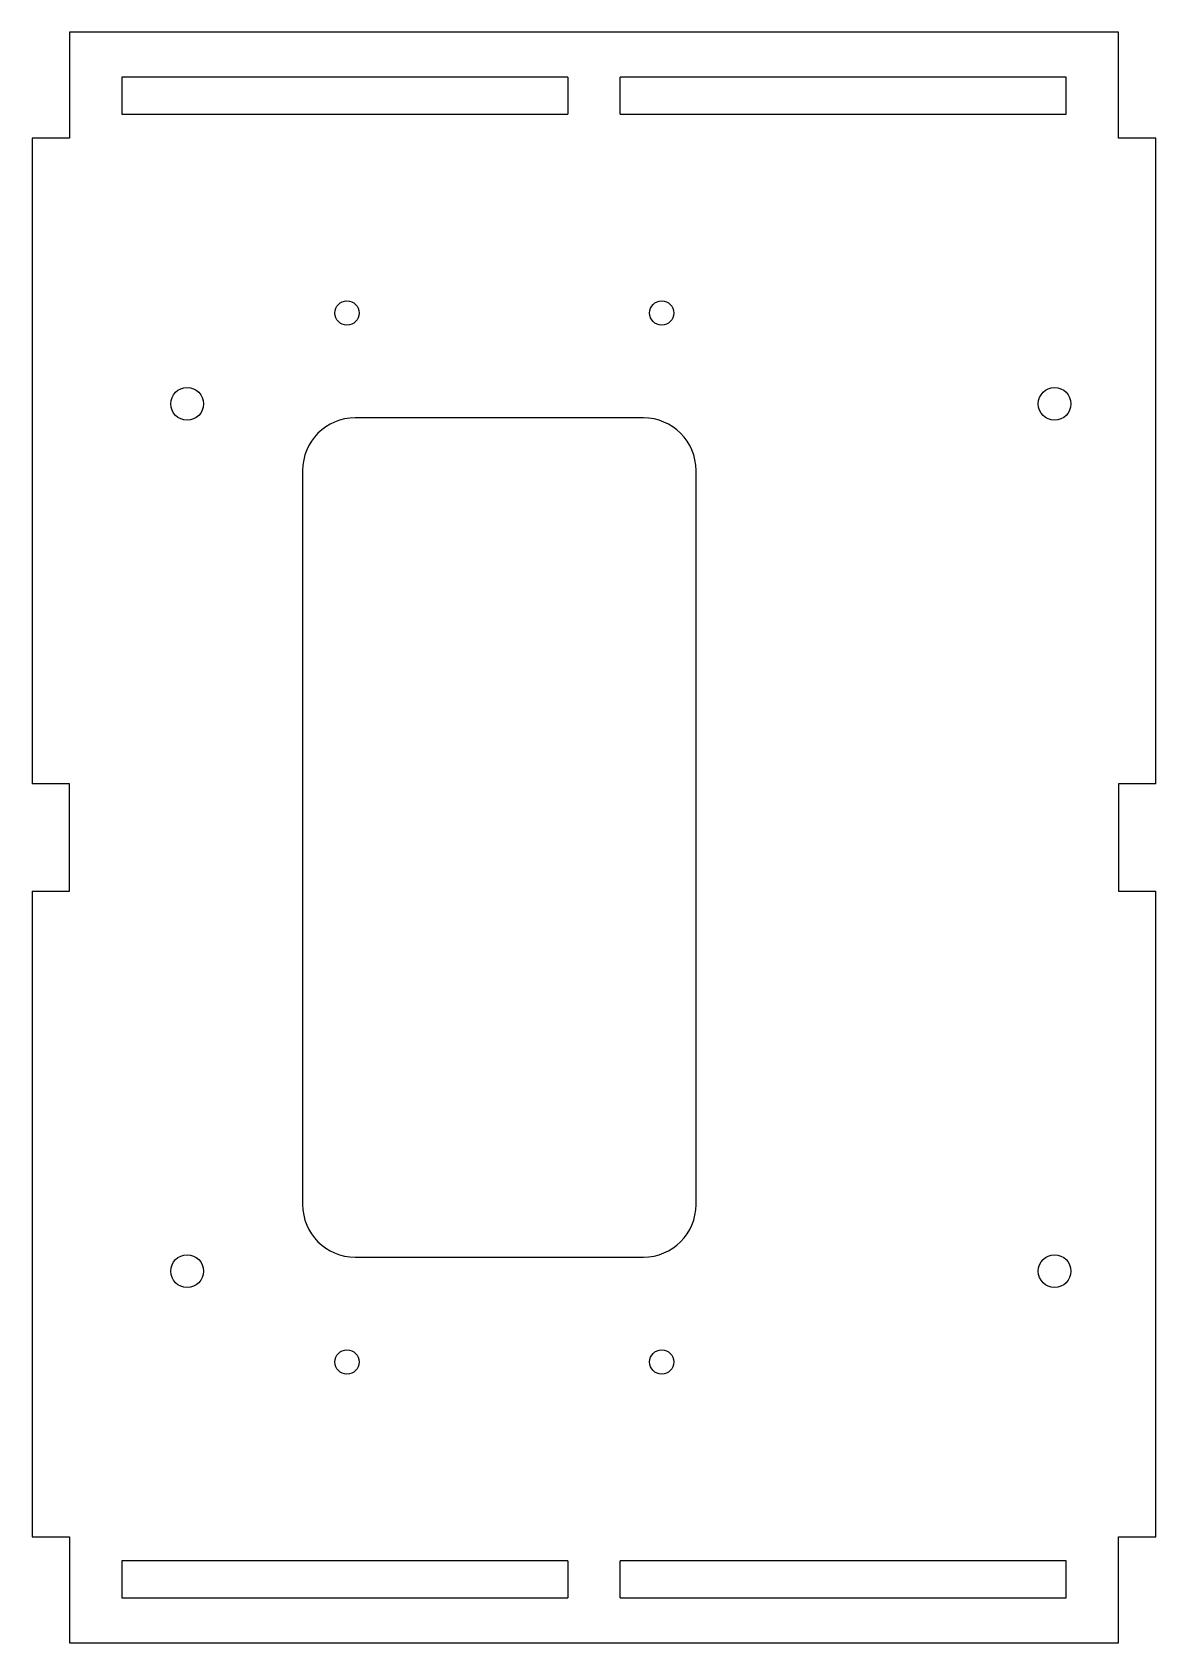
# Model space of a CAD drawing. Header units: millimetres. Extents: x -132 to 4, y -97 to 97.
import ezdxf

# ---------------------------------------------------------------- set-up
doc = ezdxf.new("R2010")
doc.units = ezdxf.units.MM

msp = doc.modelspace()

# ---------------------------------------------------------------- linework, layer by layer
at = {"color": 7, "linetype": 'Continuous', "lineweight": 25}
for p, q in [((-127, 97.5), (-127, 84.67)), ((0, 97.5), (-127, 97.5)), ((0, 84.67), (0, 97.5)), ((-120.65, 92.07), (-120.65, 87.57)), ((-66.67, 92.07), (-120.65, 92.07)), ((-66.67, 92.07), (-66.67, 87.57)), ((-60.33, 87.57), (-60.33, 92.07)), ((-6.35, 92.07), (-60.33, 92.07)), ((-6.35, 87.57), (-6.35, 92.07)), ((-120.65, 87.57), (-66.67, 87.57)), ((-60.33, 87.57), (-6.35, 87.57)), ((-131.5, 84.67), (-131.5, 6.48)), ((-127, 84.67), (-131.5, 84.67)), ((4.5, 84.67), (0, 84.67)), ((4.5, 6.48), (4.5, 84.67)), ((-57.5, 50.8), (-92.42, 50.8)), ((-98.77, 44.45), (-98.77, -44.45)), ((-51.15, -44.45), (-51.15, 44.45)), ((-127, 6.48), (-131.5, 6.48)), ((-127, -6.48), (-127, 6.48)), ((4.5, 6.48), (0, 6.48)), ((0, 6.48), (0, -6.48)), ((-131.5, -6.48), (-131.5, -84.67)), ((-131.5, -6.48), (-127, -6.48)), ((0, -6.48), (4.5, -6.48)), ((4.5, -84.67), (4.5, -6.48)), ((-92.42, -50.8), (-57.5, -50.8)), ((-131.5, -84.67), (-127, -84.67)), ((-127, -84.67), (-127, -97.5)), ((0, -84.67), (4.5, -84.67)), ((0, -97.5), (0, -84.67)), ((-66.67, -87.57), (-120.65, -87.57)), ((-120.65, -87.57), (-120.65, -92.07)), ((-66.67, -87.57), (-66.67, -92.07)), ((-6.35, -87.57), (-60.33, -87.57)), ((-60.33, -92.07), (-60.33, -87.57)), ((-6.35, -92.07), (-6.35, -87.57)), ((-120.65, -92.07), (-66.67, -92.07)), ((-60.33, -92.07), (-6.35, -92.07)), ((-127, -97.5), (0, -97.5))]:
    msp.add_line(p, q, dxfattribs=at)
for centre, radius in [((-93.4, 63.5), 1.47), ((-55.3, 63.5), 1.47), ((-112.75, 52.5), 1.98), ((-7.75, 52.5), 1.98), ((-112.75, -52.5), 1.98), ((-7.75, -52.5), 1.98), ((-93.4, -63.5), 1.47), ((-55.3, -63.5), 1.47)]:
    msp.add_circle(centre, radius, dxfattribs=at)
for centre, start, end in [((-92.42, 44.45), 90, 180), ((-57.5, 44.45), 0, 90), ((-92.42, -44.45), 180, 270), ((-57.5, -44.45), 270, 0)]:
    msp.add_arc(centre, 6.35, start, end, dxfattribs=at)

doc.saveas('drawing.dxf')
